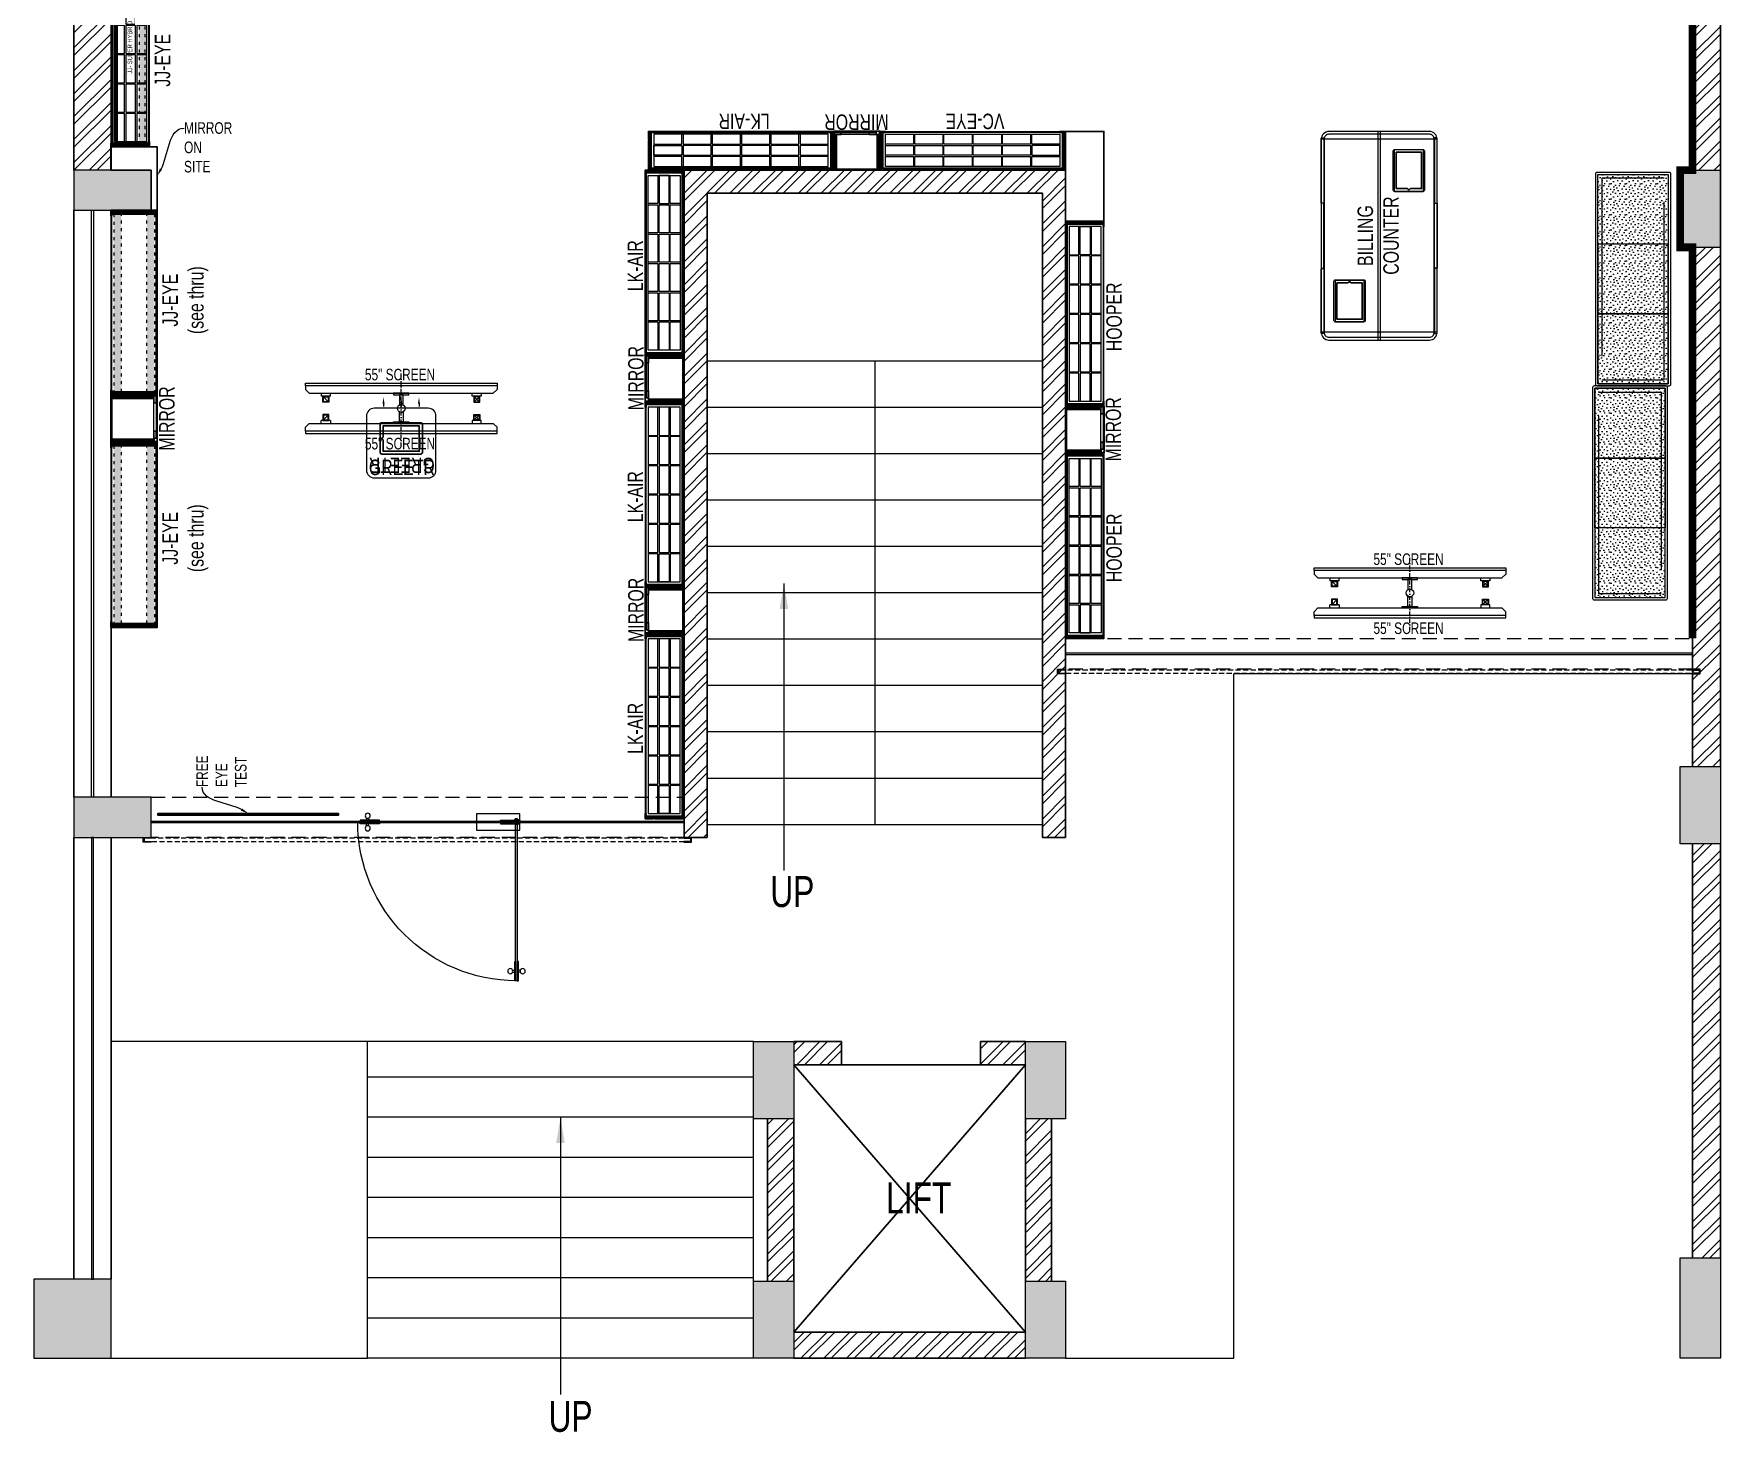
# Model space of a CAD drawing. Header units: feet. Extents: x 3461863 to 3472783, y -5468140 to -5450300.
# Drawn here: x 3461863 to 3472783, y -5468140 to -5459087 of the extents above; entities that cross this region are included whole.
import ezdxf
from ezdxf import colors
from ezdxf.entities.mleader import LeaderData, LeaderLine
from ezdxf.math import Vec2, Vec3

# ---------------------------------------------------------------- set-up
doc = ezdxf.new("R2010")
doc.units = ezdxf.units.FT
doc.header["$LTSCALE"] = 33
doc.header["$MEASUREMENT"] = 0
for name, pattern in [('a_p6_plan_L18$0$HIDDEN', [0.375, 0.25, -0.125]), ('ACAD_ISO03W100', [30, 12, -18]), ('DASHDOT2', [0.5, 0.25, -0.125, 0, -0.125]), ('DASHED', [0.75, 0.5, -0.25]), ('HIDDEN2', [4.7625, 3.175, -1.5875]), ('HIDDENX2', [0.75, 0.5, -0.25])]:
    doc.linetypes.add(name, pattern=pattern)
for name, color, linetype, lineweight in [('A-COL', 243, 'Continuous', 9), ('A-Glazing', 4, 'Continuous', 20), ('A-shutter', 8, 'Continuous', 18), ('A-STAIR', 6, 'Continuous', 5), ('beam', 90, 'Continuous', 9), ('column hatch', 5, 'Continuous', 0), ('Glazing', 141, 'Continuous', 15), ('LENS-DIM', 252, 'Continuous', 5), ('LENS-HATCH', 251, 'Continuous', 5), ('LENS-PARTITION', 21, 'Continuous', 25), ('LENS-TEXT', 31, 'Continuous', 5), ('LENS_TEXT', 31, 'Continuous', 5), ('LK-EQPMT', 3, 'Continuous', 18), ('LK-FF&E FLOOR', 1, 'Continuous', 9), ('LK-FF&E WALL', 1, 'Continuous', 9), ('LK-FLUTTED FINISH', 20, 'Continuous', 30), ('LK-IT', 3, 'Continuous', 18), ('LN-ELEVATION-1', 81, 'Continuous', 25), ('LN-ELEVATION-2', 103, 'Continuous', 20), ('LN-ELEVATION-3', 125, 'Continuous', 18), ('LN-ELEVATION-4', 145, 'Continuous', 13), ('LN-ELEVATION-5', 167, 'Continuous', 5), ('LN-HATCH', 251, 'Continuous', 0), ('PLANO-TXT', 252, 'Continuous', 5), ('rolling shutter', 1, 'Continuous', 5)]:
    doc.layers.add(name, color=color, linetype=linetype, lineweight=lineweight)
doc.layers.add('A-WALL', color=1, linetype='Continuous')
doc.layers.add('Other', color=8, linetype='Continuous')
doc.styles.add('LK TXT', font='GILC____.TTF', dxfattribs={"height": 100})
doc.styles.get("Standard").update_dxf_attribs({"font": 'GILC____.TTF'})
doc.dimstyles.new('NANI', dxfattribs={"dimtxt": 250, "dimasz": 75, "dimexe": 35, "dimexo": 35, "dimgap": 15, "dimtad": 1, "dimdec": 0, "dimzin": 13, "dimdsep": 46, "dimtxsty": 'Standard', "dimcen": 1, "dimdle": 25, "dimclrd": 8, "dimclre": 8, "dimclrt": 4, "dimadec": 0, "dimazin": 0, "dimtfac": 1.5, "dimtdec": 0, "dimtix": 1, "dimtmove": 2, "dimatfit": 3, "dimfxl": 1, "dimtolj": 1, "dimtzin": 12, "dimlwd": -1, "dimlwe": -1, "dimarcsym": 0})
pattern_1 = [(45, (7858054.0837, 3504049.203), (-4.4901280605, 4.4901280605), [])]
pattern_2 = [(45, (-583869.1914, 43752.887), (3.31456304, 12.1533978), [15.625, -3.125, 0, -3.125])]
pattern_3 = [(45, (0, 0), (1.683798, 6.173926), [7.9375, -1.5875, 0, -1.5875])]
pattern_4 = [(225, (-5559415.95, -35411.84), (74.087113, -74.087113), []), (225, (-5559465.34, -35411.84), (74.087113, -74.087113), [])]

# ---------------------------------------------------------------- blocks, each defined once
blk = doc.blocks.new('VC HD 1200')
at = {"layer": 'LN-HATCH', "ltscale": 0.5}
h = blk.add_hatch(dxfattribs=at)
h.set_pattern_fill('ANSI31', color=256, scale=2)
h.set_pattern_definition([(45, (3760859.753, 1795248.936), (-4.490128061, 4.490128061), [])])
h.paths.add_polyline_path([(-1200, 250), (-1200, 60), (-1194, 60), (-1194, 50), (-1200, 50), (-1200, 6), (-1182, 6), (-1182, 250)])
h = blk.add_hatch(dxfattribs=at)
h.set_pattern_fill('ANSI31', color=256, scale=2)
h.set_pattern_definition(pattern_1)
h.paths.add_polyline_path([(0, 250), (0, 60), (-6, 60), (-6, 50), (0, 50), (0, 6), (-18, 6), (-18, 250)])
h = blk.add_hatch(dxfattribs=at)
h.set_pattern_fill('ANSI31', color=256, scale=2)
h.set_pattern_definition([(45, (7858047.0837, 3504049.203), (-4.4901280605, 4.4901280605), [])])
h.paths.add_polyline_path([(-1165, 6), (-1165, 0), (-1200, 0), (-1200, 6)])
h = blk.add_hatch(dxfattribs=at)
h.set_pattern_fill('ANSI31', color=256, scale=2)
h.set_pattern_definition(pattern_1)
h.paths.add_polyline_path([(-28, 6), (-28, 0), (0, 0), (0, 6)])
at = {"layer": 'LN-ELEVATION-1', "ltscale": 0.5}
for points in [[(-1200, 250), (-1200, 60), (-1194, 60), (-1194, 50), (-1200, 50), (-1200, 6), (-1182, 6), (-1182, 250)], [(-18, 238), (-1182, 238), (-1182, 244), (-18, 244)], [(0, 250), (0, 60), (-6, 60), (-6, 50), (0, 50), (0, 6), (-18, 6), (-18, 250)], [(-1165, 6), (-1165, 0), (-1200, 0), (-1200, 6)], [(-35, 6), (-35, 0), (0, 0), (0, 6)]]:
    blk.add_lwpolyline(points, close=True, dxfattribs=at)
at = {"layer": 'LN-ELEVATION-3', "ltscale": 0.5}
for p, q in [((-1182, 250), (-18, 250)), ((-1165, 6), (-35, 6)), ((-35, 0), (-1165, 0))]:
    blk.add_line(p, q, dxfattribs=at)
for points in [[(-1165, 226), (-35, 226), (-35, 18), (-1165, 18)], [(-1165, 226), (-983, 226), (-983, 162), (-1165, 162)], [(-975, 226), (-794, 226), (-794, 162), (-975, 162)], [(-786, 226), (-604, 226), (-604, 162), (-786, 162)], [(-596, 226), (-414, 226), (-414, 162), (-596, 162)], [(-406, 226), (-225, 226), (-225, 162), (-406, 162)], [(-217, 226), (-35, 226), (-35, 162), (-217, 162)], [(-1165, 90), (-983, 90), (-983, 154), (-1165, 154)], [(-975, 154), (-794, 154), (-794, 90), (-975, 90)], [(-786, 154), (-604, 154), (-604, 90), (-786, 90)], [(-596, 154), (-414, 154), (-414, 90), (-596, 90)], [(-406, 154), (-225, 154), (-225, 90), (-406, 90)], [(-217, 154), (-35, 154), (-35, 90), (-217, 90)], [(-1165, 82), (-983, 82), (-983, 18), (-1165, 18)], [(-975, 82), (-794, 82), (-794, 18), (-975, 18)], [(-786, 82), (-604, 82), (-604, 18), (-786, 18)], [(-596, 82), (-414, 82), (-414, 18), (-596, 18)], [(-406, 82), (-225, 82), (-225, 18), (-406, 18)], [(-217, 82), (-35, 82), (-35, 18), (-217, 18)]]:
    blk.add_lwpolyline(points, close=True, dxfattribs=at)
blk = doc.blocks.new('MIRROR')
at = {"layer": 'LN-HATCH', "ltscale": 0.5}
h = blk.add_hatch(dxfattribs=at)
h.set_pattern_fill('ANSI31', color=256, scale=2)
h.set_pattern_definition([(45, (4060433.7416, 1708720.787), (-4.4901280605, 4.4901280605), [])])
h.paths.add_polyline_path([(213, 101), (231, 101), (231, -128), (213, -128)])
h.paths.add_polyline_path([(231, 95), (495, 95), (495, 101), (231, 101)])
h.paths.add_polyline_path([(513, 101), (495, 101), (495, -128), (513, -128)])
at = {"layer": 'Defpoints'}
blk.add_lwpolyline([(513, 101), (213, 101), (213, -149), (513, -149)], close=True, dxfattribs=at)
at = {"layer": 'LN-ELEVATION-1'}
for points in [[(213, 101), (231, 101), (231, -128), (213, -128)], [(231, 95), (495, 95), (495, 101), (231, 101)], [(513, 101), (495, 101), (495, -128), (513, -128)], [(260, -142), (260, -128), (215, -128), (215, -149), (224, -149), (224, -147), (216, -147), (216, -142)], [(443, -142), (443, -128), (488, -128), (488, -149), (479, -149), (479, -147), (486, -147), (486, -142)], [(505, -149), (505, -147), (509, -147), (509, -129), (488, -129), (488, -128), (511, -128), (511, -149)]]:
    blk.add_lwpolyline(points, close=True, dxfattribs=at)
at = {"layer": 'LN-ELEVATION-2', "color": 4, "lineweight": 0}
blk.add_lwpolyline([(216, -142), (486, -142), (486, -147), (216, -147)], close=True, dxfattribs=at)
at = {"layer": 'LN-ELEVATION-2'}
blk.add_lwpolyline([(260, -142), (443, -142), (443, -128), (260, -128)], close=True, dxfattribs=at)
at = {"layer": 'LN-ELEVATION-4', "ltscale": 0.5}
blk.add_line((479, -149), (224, -149), dxfattribs=at)
blk = doc.blocks.new('JJ STSH 1200')
at = {"layer": 'LN-HATCH', "ltscale": 0.5}
h = blk.add_hatch(dxfattribs=at)
h.set_pattern_fill('ANSI36', color=256, scale=50)
h.set_pattern_definition(pattern_2)
h.paths.add_polyline_path([(-565, 294), (-565, 300), (-600, 300), (-600, 294)])
h = blk.add_hatch(dxfattribs=at)
h.set_pattern_fill('ANSI36', color=256, scale=50)
h.set_pattern_definition(pattern_2)
h.paths.add_polyline_path([(-575, 294), (-600, 294), (-600, 250), (-600, 240), (-600, 6), (-575, 6)])
h = blk.add_hatch(dxfattribs=at)
h.set_pattern_fill('ANSI36', color=256)
h.set_pattern_definition(pattern_3)
h.paths.add_polyline_path([(575, 282), (-575, 282), (-575, 232), (575, 232)])
h = blk.add_hatch(dxfattribs=at)
h.set_pattern_fill('ANSI36', color=256, scale=50)
h.set_pattern_definition(pattern_2)
h.paths.add_polyline_path([(565, 294), (565, 300), (600, 300), (600, 294)])
h = blk.add_hatch(dxfattribs=at)
h.set_pattern_fill('ANSI36', color=256, scale=50)
h.set_pattern_definition(pattern_2)
h.paths.add_polyline_path([(600, 240), (600, 250), (600, 294), (575, 294), (575, 6), (600, 6)])
h = blk.add_hatch(dxfattribs=at)
h.set_pattern_fill('ANSI36', color=256, scale=50)
h.set_pattern_definition(pattern_2)
h.paths.add_polyline_path([(-565, 6), (-565, 0), (-600, 0), (-600, 6)])
h = blk.add_hatch(dxfattribs=at)
h.set_pattern_fill('ANSI36', color=256)
h.set_pattern_definition(pattern_3)
h.paths.add_polyline_path([(575, 68), (-575, 68), (-575, 18), (575, 18)])
h = blk.add_hatch(dxfattribs=at)
h.set_pattern_fill('ANSI36', color=256, scale=50)
h.set_pattern_definition(pattern_2)
h.paths.add_polyline_path([(565, 6), (565, 0), (600, 0), (600, 6)])
at = {"layer": 'LN-ELEVATION-1', "ltscale": 0.5}
for points in [[(-565, 294), (-565, 300), (-600, 300), (-600, 294)], [(-600, 6), (-600, 240), (-600, 240), (-600, 250), (-600, 250), (-600, 294), (-575, 294), (-575, 6)], [(565, 294), (565, 300), (600, 300), (600, 294)], [(600, 6), (600, 240), (600, 240), (600, 250), (600, 250), (600, 294), (575, 294), (575, 6)], [(-565, 6), (-565, 0), (-600, 0), (-600, 6)], [(565, 6), (565, 0), (600, 0), (600, 6)]]:
    blk.add_lwpolyline(points, close=True, dxfattribs=at)
at = {"layer": 'LN-ELEVATION-3', "ltscale": 0.5}
for p, q in [((-565, 300), (565, 300)), ((565, 294), (-565, 294)), ((575, 6), (-575, 6)), ((565, 6), (-565, 6)), ((-565, 0), (565, 0))]:
    blk.add_line(p, q, dxfattribs=at)
at = {"layer": 'LN-ELEVATION-4', "linetype": 'ACAD_ISO03W100', "ltscale": 0.05}
for points in [[(575, 232), (-575, 232), (-575, 282), (575, 282)], [(575, 68), (-575, 68), (-575, 18), (575, 18)]]:
    blk.add_lwpolyline(points, close=True, dxfattribs=at)
blk = doc.blocks.new('MIRROR SEE THROUGH')
at = {"layer": 'LN-HATCH', "ltscale": 0.5}
h = blk.add_hatch(dxfattribs=at)
h.set_pattern_fill('ANSI31', color=256, scale=2)
h.set_pattern_definition([(45, (4060070.797, 1708569.446), (-4.4901280605, 4.4901280605), [])])
h.paths.add_polyline_path([(-150, 0), (-132, 0), (-132, -279), (-150, -279)])
h.paths.add_polyline_path([(-132, -6), (132, -6), (132, 0), (-132, 0)])
h.paths.add_polyline_path([(150, 0), (132, 0), (132, -279), (150, -279)])
at = {"layer": 'Defpoints'}
blk.add_lwpolyline([(150, -300), (-150, -300), (-150, 0), (150, 0)], close=True, dxfattribs=at)
at = {"layer": 'LN-ELEVATION-1'}
for points in [[(-150, 0), (-132, 0), (-132, -279), (-150, -279)], [(-132, -6), (132, -6), (132, 0), (-132, 0)], [(150, 0), (132, 0), (132, -279), (150, -279)], [(-103, -293), (-103, -279), (-148, -279), (-148, -300), (-139, -300), (-139, -298.5), (-146.5, -298.5), (-146.5, -293)], [(80, -293), (80, -279), (125, -279), (125, -300), (116, -300), (116, -298.5), (123.5, -298.5), (123.5, -293)], [(142, -300), (142, -298.5), (146.5, -298.5), (146.5, -280.5), (125, -280.5), (125, -279), (148, -279), (148, -300)]]:
    blk.add_lwpolyline(points, close=True, dxfattribs=at)
at = {"layer": 'LN-ELEVATION-2', "color": 4, "lineweight": 0}
blk.add_lwpolyline([(-146.5, -293), (123.5, -293), (123.5, -298.5), (-146.5, -298.5)], close=True, dxfattribs=at)
at = {"layer": 'LN-ELEVATION-2'}
blk.add_lwpolyline([(-103, -293), (80, -293), (80, -279), (-103, -279)], close=True, dxfattribs=at)
at = {"layer": 'LN-ELEVATION-4', "ltscale": 0.5}
blk.add_line((116, -300), (-139, -300), dxfattribs=at)
blk = doc.blocks.new('JJ SHD 1200')
at = {"layer": 'LN-ELEVATION-5'}
h = blk.add_hatch(color=177, dxfattribs=at)
h.dxf.hatch_style = 1
h.paths.add_polyline_path([(1182, 68), (32, 68), (32, 18), (1182, 18)])
at = {"layer": 'LN-HATCH', "ltscale": 0.5}
h = blk.add_hatch(dxfattribs=at)
h.set_pattern_fill('ANSI31', color=256, scale=2)
h.set_pattern_definition([(45, (4097602.2716, 1708830.267), (-4.4901280605, 4.4901280605), [])])
h.paths.add_polyline_path([(1207, 250), (1207, 60), (1201, 60), (1201, 50), (1207, 50), (1207, 6), (1182, 6), (1182, 250)])
h.paths.add_polyline_path([(32, 210), (1182, 210), (1182, 216), (32, 216)])
h.paths.add_polyline_path([(1172, 6), (1172, 0), (1207, 0), (1207, 6)])
h.paths.add_polyline_path([(7, 250), (7, 60), (13, 60), (13, 50), (7, 50), (7, 6), (32, 6), (32, 250)])
h.paths.add_polyline_path([(42, 6), (42, 0), (7, 0), (7, 6)])
at = {"layer": 'LN-ELEVATION-1', "ltscale": 0.5}
for points in [[(7, 250), (7, 60), (13, 60), (13, 50), (7, 50), (7, 6), (25, 6), (25, 250)], [(7, 250), (7, 60), (13, 60), (13, 50), (7, 50), (7, 6), (32, 6), (32, 250)], [(25, 238), (1189, 238), (1189, 244), (25, 244)], [(1207, 250), (1207, 60), (1201, 60), (1201, 50), (1207, 50), (1207, 6), (1182, 6), (1182, 250)], [(1207, 250), (1207, 60), (1201, 60), (1201, 50), (1207, 50), (1207, 6), (1189, 6), (1189, 250)], [(32, 210), (1182, 210), (1182, 216), (32, 216)], [(42, 6), (42, 0), (7, 0), (7, 6)], [(42, 6), (42, 0), (7, 0), (7, 6)], [(1172, 6), (1172, 0), (1207, 0), (1207, 6)], [(1172, 6), (1172, 0), (1207, 0), (1207, 6)]]:
    blk.add_lwpolyline(points, close=True, dxfattribs=at)
at = {"layer": 'LN-ELEVATION-3', "ltscale": 0.5}
for p, q in [((1189, 250), (25, 250)), ((1182, 250), (32, 250)), ((1172, 6), (42, 6)), ((1172, 6), (42, 6)), ((42, 0), (1172, 0)), ((42, 0), (1172, 0))]:
    blk.add_line(p, q, dxfattribs=at)
for points in [[(1172, 226), (42, 226), (42, 18), (1172, 18)], [(224, 226), (42, 226), (42, 162), (224, 162)], [(413, 226), (232, 226), (232, 162), (413, 162)], [(603, 226), (421, 226), (421, 162), (603, 162)], [(793, 226), (611, 226), (611, 162), (793, 162)], [(982, 226), (801, 226), (801, 162), (982, 162)], [(1172, 226), (990, 226), (990, 162), (1172, 162)], [(224, 154), (42, 154), (42, 90), (224, 90)], [(413, 154), (232, 154), (232, 90), (413, 90)], [(603, 154), (421, 154), (421, 90), (603, 90)], [(793, 154), (611, 154), (611, 90), (793, 90)], [(982, 154), (801, 154), (801, 90), (982, 90)], [(1172, 90), (990, 90), (990, 154), (1172, 154)], [(224, 82), (42, 82), (42, 18), (224, 18)], [(413, 82), (232, 82), (232, 18), (413, 18)], [(603, 82), (421, 82), (421, 18), (603, 18)], [(793, 82), (611, 82), (611, 18), (793, 18)], [(982, 82), (801, 82), (801, 18), (982, 18)], [(1172, 82), (990, 82), (990, 18), (1172, 18)]]:
    blk.add_lwpolyline(points, close=True, dxfattribs=at)
at = {"layer": 'LN-ELEVATION-4', "linetype": 'ACAD_ISO03W100', "ltscale": 0.05}
for points in [[(1182, 68), (32, 68), (32, 18), (1182, 18)], [(1182, 30), (32, 30), (32, 18), (1182, 18)]]:
    blk.add_lwpolyline(points, close=True, dxfattribs=at)
at = {"layer": 'LK-FF&E WALL', "ltscale": 0.5, "insert": (482, 142), "char_height": 30, "attachment_point": 1}
blk.add_mtext_dynamic_manual_height_columns('\\pt120;JJ- SUPER HYBRID', width=526.83, gutter_width=500, heights=[0], dxfattribs=at)
blk = doc.blocks.new('*U46')
at = {"layer": 'A-shutter', "color": 5, "ltscale": 10}
for points in [[(41039206, -1561539), (41039206, -1561544), (41039161, -1561544), (41039161, -1561564), (41039206, -1561564), (41039206, -1561569), (41039156, -1561569), (41039156, -1561539)], [(41043266, -1561539), (41043266, -1561544), (41043311, -1561544), (41043311, -1561564), (41043266, -1561564), (41043266, -1561569), (41043316, -1561569), (41043316, -1561539)]]:
    blk.add_lwpolyline(points, close=True, dxfattribs=at)
at = {"layer": 'A-shutter', "color": 5, "linetype": 'HIDDENX2', "ltscale": 2}
blk.add_lwpolyline([(41039161, -1561544), (41039161, -1561564), (41043311, -1561564), (41043311, -1561544)], close=True, dxfattribs=at)
blk = doc.blocks.new('*U44')
at = {"layer": 'A-shutter', "color": 5, "ltscale": 10}
for points in [[(41039206, -1561539), (41039206, -1561544), (41039161, -1561544), (41039161, -1561564), (41039206, -1561564), (41039206, -1561569), (41039156, -1561569), (41039156, -1561539)], [(41042656, -1561539), (41042656, -1561544), (41042701, -1561544), (41042701, -1561564), (41042656, -1561564), (41042656, -1561569), (41042706, -1561569), (41042706, -1561539)]]:
    blk.add_lwpolyline(points, close=True, dxfattribs=at)
at = {"layer": 'A-shutter', "color": 5, "linetype": 'HIDDENX2', "ltscale": 2}
blk.add_lwpolyline([(41039161, -1561544), (41039161, -1561564), (41042701, -1561564), (41042701, -1561544)], close=True, dxfattribs=at)
blk = doc.blocks.new('GREETR 450x450')
at = {"layer": 'LN-ELEVATION-1', "linetype": 'ByBlock', "lineweight": -2}
for p, q in [((481, 340), (461, 340)), ((481, 225), (461, 225)), ((481, 110), (461, 110))]:
    blk.add_line(p, q, dxfattribs=at)
at = {"layer": 'LN-ELEVATION-1'}
for points in [[(356, 98), (356, 352, 0.414214), (346, 362), (164, 362, 0.414214), (154, 352), (154, 98, 0.414214), (164, 88), (346, 88, 0.414214)], [(264, 343), (336, 343), (336, 108), (172, 108), (172, 343), (245, 343, 0.327538), (247, 344, -0.733799), (262, 344, 0.327538)]]:
    blk.add_lwpolyline(points, format="xyb", close=True, dxfattribs=at)
at = {"layer": 'LN-ELEVATION-1', "linetype": 'ByBlock', "lineweight": -2}
for points in [[(481, 346), (481, 333), (521, 340)], [(481, 232), (481, 218), (521, 225)], [(481, 117), (481, 104), (521, 110)]]:
    blk.add_solid(points, dxfattribs=at)
at = {"layer": 'LN-ELEVATION-2'}
blk.add_lwpolyline([(50, 0), (400, 0, 0.414214), (450, 50), (450, 400, 0.414214), (400, 450), (50, 450, 0.414214), (0, 400), (0, 50, 0.414214)], format="xyb", close=True, dxfattribs=at)
at = {"layer": 'LENS-TEXT', "color": 0, "linetype": 'Continuous', "ltscale": 3, "insert": (81, 222), "char_height": 100, "attachment_point": 5, "rotation": 90, "style": 'LK TXT'}
blk.add_mtext_dynamic_manual_height_columns('GREETR', width=353.06, gutter_width=0.5, heights=[0], dxfattribs=at)
blk = doc.blocks.new('I-PAD Frame')
at = {"color": 3, "linetype": 'Continuous'}
blk.add_lwpolyline([(357869, -232321), (358123, -232321, 0.414214), (358133, -232311), (358133, -232129, 0.414214), (358123, -232119), (357869, -232119, 0.414214), (357859, -232129), (357859, -232311, 0.414214)], format="xyb", close=True, dxfattribs=at)
at = {"color": 3, "linetype": 'Continuous', "lineweight": 25}
blk.add_lwpolyline([(358113, -232230), (358113, -232302), (357878, -232302), (357878, -232138), (358113, -232138), (358113, -232211, 0.327538), (358115, -232213, -0.733799), (358115, -232228, 0.327538)], format="xyb", close=True, dxfattribs=at)
blk = doc.blocks.new('Billing Counter-1350')
at = {"color": 5, "linetype": 'HIDDENX2', "ltscale": 0.025}
for p, q in [((-625, -375), (-625, 375)), ((625, -375), (625, 375))]:
    blk.add_line(p, q, dxfattribs=at)
at = {"color": 0, "linetype": 'Continuous'}
for p, q in [((625, 375), (-625, 375)), ((675, -325), (675, 325)), ((-625, -375), (625, -375))]:
    blk.add_line(p, q, dxfattribs=at)
at = {"color": 2, "linetype": 'Continuous'}
blk.add_line((624, -375), (625, -375), dxfattribs=at)
at = {"color": 2, "linetype": 'HIDDENX2', "ltscale": 0.025}
for points in [[(-633, 375), (-212, 375), (-212, 358), (-633, 358)], [(210, 375), (-210, 375), (-210, 358), (210, 358)], [(212, 375), (633, 375), (633, 358), (212, 358)], [(-633, -375), (-212, -375), (-212, -358), (-633, -358)], [(210, -375), (-210, -375), (-210, -358), (210, -358)], [(212, -375), (633, -375), (633, -358), (212, -358)]]:
    blk.add_lwpolyline(points, close=True, dxfattribs=at)
at = {"color": 5, "linetype": 'Continuous'}
for points in [[(-556, 97), (-289, 97), (-289, 286), (-556, 286)], [(556, -97), (289, -97), (289, -286), (556, -286)]]:
    blk.add_lwpolyline(points, close=True, dxfattribs=at)
at = {"color": 5, "linetype": 'HIDDENX2', "ltscale": 0.025}
blk.add_lwpolyline([(625, 8), (-625, 8), (-625, -8), (625, -8)], close=True, dxfattribs=at)
at = {"color": 0, "linetype": 'Continuous'}
for centre, start, end in [((-625, 325), 90, 180), ((625, 325), 0, 90), ((625, -325), 270, 0)]:
    blk.add_arc(centre, 50, start, end, dxfattribs=at)
at = {"layer": 'LN-ELEVATION-2'}
blk.add_line((-675, 325), (-675, -325), dxfattribs=at)
for points in [[(625, 375), (-625, 375, 0.414214), (-675, 325), (-675, -325, 0.414214), (-625, -375), (625, -375, 0.414214), (675, -325), (675, 325, 0.414214)], [(625, 357), (-625, 357, 0.414214), (-657, 325), (-657, -325, 0.414214), (-625, -357), (625, -357, 0.414214), (657, -325), (657, 325, 0.414214)]]:
    blk.add_lwpolyline(points, format="xyb", close=True, dxfattribs=at)
blk.add_lwpolyline([(-675, -8), (675, -8), (675, 8), (-675, 8)], close=True, dxfattribs=at)
blk.add_arc((-625, -325), 50, 180, 270, dxfattribs=at)
at = {"color": 2, "linetype": 'Continuous', "xscale": -1, "rotation": 180}
blk.add_blockref('I-PAD Frame', (-358418, -232028), dxfattribs=at)
at = {"color": 2, "linetype": 'Continuous', "xscale": -1}
blk.add_blockref('I-PAD Frame', (358418, 232028), dxfattribs=at)
at = {"layer": 'LENS-TEXT', "color": 0, "linetype": 'Continuous', "ltscale": 3, "insert": (1, 6), "char_height": 100, "attachment_point": 5, "style": 'LK TXT'}
blk.add_mtext_dynamic_manual_height_columns('BILLING COUNTER', width=353.06, gutter_width=0.5, heights=[0], dxfattribs=at)
blk = doc.blocks.new('3 seater Bench 1385')
at = {"layer": 'LENS-HATCH', "lineweight": 0}
h = blk.add_hatch(dxfattribs=at)
h.set_pattern_fill('STIP1', color=177, scale=100, angle=270, pattern_type=2)
h.set_pattern_definition([(270, (6617025.25, -170439.11), (100, -2e-13), [0, -100]), (270, (6617009.25, -170451.11), (100, -2e-13), [0, -100]), (270, (6616985.25, -170446.11), (100, -2e-13), [0, -100]), (270, (6616962.25, -170481.11), (100, -2e-13), [0, -100]), (270, (6616998.25, -170478.11), (100, -2e-13), [0, -100]), (270, (6617022.25, -170505.11), (100, -2e-13), [0, -100]), (270, (6617029.25, -170470.11), (100, -2e-13), [0, -100]), (270, (6616988.25, -170512.11), (100, -2e-13), [0, -100]), (270, (6616956.25, -170507.11), (100, -2e-13), [0, -100]), (270, (6616941.25, -170433.11), (100, -2e-13), [0, -100]), (270, (6616961.25, -170451.11), (100, -2e-13), [0, -100]), (270, (6616942.25, -170465.11), (100, -2e-13), [0, -100]), (270, (6617006.25, -170526.11), (100, -2e-13), [0, -100]), (270, (6616981.25, -170494.11), (100, -2e-13), [0, -100]), (270, (6617014.25, -170486.11), (100, -2e-13), [0, -100]), (270, (6617005.25, -170503.11), (100, -2e-13), [0, -100]), (270, (6616978.25, -170467.11), (100, -2e-13), [0, -100]), (270, (6617032.25, -170495.11), (100, -2e-13), [0, -100]), (270, (6616973.25, -170526.11), (100, -2e-13), [0, -100]), (270, (6616943.25, -170523.11), (100, -2e-13), [0, -100])])
h.paths.add_polyline_path([(677, 228), (226, 228), (226, -228), (677, -228)])
h.paths.add_polyline_path([(-226, 228), (226, 228), (226, -228), (-226, -228)])
h.paths.add_polyline_path([(-678, 228), (-226, 228), (-226, -228), (-678, -228)])
at = {"layer": 'LN-ELEVATION-2', "ltscale": 0.5}
for points in [[(-678, 228), (-226, 228), (-226, -228), (-678, -228)], [(-226, 228), (226, 228), (226, -228), (-226, -228)], [(677, 228), (226, 228), (226, -228), (677, -228)]]:
    blk.add_lwpolyline(points, close=True, dxfattribs=at)
at = {"layer": 'LN-ELEVATION-5', "ltscale": 0.5}
blk.add_lwpolyline([(682, 242), (-683, 242, 0.414214), (-693, 232), (-693, -232, 0.414214), (-683, -242), (682, -242, 0.414214), (692, -232), (692, 232, 0.414214)], format="xyb", close=True, dxfattribs=at)
blk.add_lwpolyline([(677, 228), (-678, 228), (-678, -228), (677, -228)], close=True, dxfattribs=at)
at = {"layer": 'LN-ELEVATION-5', "linetype": 'HIDDEN2', "ltscale": 11}
blk.add_lwpolyline([(-653, 202), (653, 202), (653, -202), (-653, -202)], close=True, dxfattribs=at)
blk = doc.blocks.new('55INCH')
at = {"layer": 'LK-EQPMT', "ltscale": 12}
for p, q in [((2111559, 1135690), (2111583, 1135690)), ((2111583, 1135690), (2111608, 1135666)), ((2111608, 1134474), (2111608, 1135666)), ((2111608, 1135588), (2111627, 1135588)), ((2111627, 1135588), (2111627, 1135529)), ((2111627, 1135529), (2111608, 1135529)), ((2111627, 1134611), (2111608, 1134611)), ((2111627, 1134611), (2111627, 1134552)), ((2111608, 1134552), (2111627, 1134552)), ((2111559, 1134449), (2111583, 1134449)), ((2111583, 1134449), (2111608, 1134474))]:
    blk.add_line(p, q, dxfattribs=at)
at = {"layer": 'LK-EQPMT'}
for p, q in [((2111662, 1135543), (2111631, 1135574)), ((2111662, 1135574), (2111631, 1135543)), ((2111662, 1134597), (2111631, 1134566))]:
    blk.add_line(p, q, dxfattribs=at)
at = {"layer": 'LK-EQPMT', "ltscale": 12}
blk.add_lwpolyline([(2111543, 1135690), (2111559, 1135690), (2111559, 1134449), (2111543, 1134449)], close=True, dxfattribs=at)
at = {"layer": 'LK-EQPMT'}
for points in [[(2111627, 1135578), (2111627, 1135540), (2111665, 1135540), (2111665, 1135578)], [(2111631, 1135574), (2111631, 1135543), (2111662, 1135543), (2111662, 1135574)], [(2111627, 1134563), (2111627, 1134601), (2111665, 1134601), (2111665, 1134563)], [(2111631, 1134566), (2111631, 1134597), (2111662, 1134597), (2111662, 1134566)]]:
    blk.add_lwpolyline(points, close=True, dxfattribs=at)
blk = doc.blocks.new('Entrance Door')
at = {"layer": 'Glazing', "ltscale": 111}
blk.add_hatch(color=256, dxfattribs=at).paths.add_polyline_path([(18, -35), (18, -1235), (30, -1235), (30, -35)])
at = {"layer": 'Glazing'}
for p, q in [((30, -54), (18, -66)), ((1118, -31), (1118, -54)), ((1118, -89), (1118, -66)), ((1133, -31), (1133, -54)), ((1133, -89), (1133, -66))]:
    blk.add_line(p, q, dxfattribs=at)
at = {"layer": 'Glazing', "ltscale": 44}
for p, q in [((-5, -1156), (18, -1156)), ((-5, -1171), (18, -1171)), ((53, -1156), (30, -1156)), ((53, -1171), (30, -1171))]:
    blk.add_line(p, q, dxfattribs=at)
at = {"layer": 'Glazing'}
for points in [[(320, -120), (0, -120), (0, 0), (320, 0)], [(0, -54), (142, -54), (142, -47), (0, -47)], [(0, -66), (142, -66), (142, -74), (0, -74)], [(1181, -54), (1038, -54), (1038, -47), (1181, -47)], [(1181, -66), (1038, -66), (1038, -74), (1181, -74)]]:
    blk.add_lwpolyline(points, close=True, dxfattribs=at)
at = {"layer": 'Glazing', "ltscale": 222}
blk.add_lwpolyline([(-2, -66), (1199, -66), (1199, -54), (-2, -54)], close=True, dxfattribs=at)
at = {"layer": 'Glazing', "ltscale": 111}
blk.add_lwpolyline([(18, -35), (18, -1235), (30, -1235), (30, -35)], close=True, dxfattribs=at)
at = {"layer": 'Glazing', "ltscale": 44}
for points in [[(18, -1093), (18, -1235), (10, -1235), (10, -1093)], [(30, -1093), (30, -1235), (37, -1235), (37, -1093)]]:
    blk.add_lwpolyline(points, close=True, dxfattribs=at)
at = {"layer": 'Glazing'}
for centre, radius in [((1125, -14), 19), ((24, -59), 19.8), ((1125, -107), 19)]:
    blk.add_circle(centre, radius, dxfattribs=at)
at = {"layer": 'Glazing', "ltscale": 44}
for centre in [(-22, -1164), (70, -1164)]:
    blk.add_circle(centre, 19, dxfattribs=at)
at = {"layer": 'Glazing', "ltscale": 222}
blk.add_arc((24, -60), 1175, 270, 359.9996, dxfattribs=at)
blk = doc.blocks.new('A$Cec5670a9')
at = {"layer": 'column hatch'}
h = blk.add_hatch(color=8, dxfattribs=at)
h.dxf.hatch_style = 1
h.paths.add_polyline_path([(9302, 12055), (9802, 12055), (9802, 11795), (9302, 11795)])
h.paths.add_polyline_path([(9803, 6735), (9303, 6735), (9303, 6995), (9803, 6995)])
h.paths.add_polyline_path([(9803, 2385), (9803, 1885), (9543, 1885), (9543, 2385)])
h.paths.add_polyline_path([(9803, -1476), (9803, -1976), (9543, -1976), (9543, -1476)])
h.paths.add_polyline_path([(9803, -4656), (9803, -5306), (9543, -5306), (9543, -4656)])
h.paths.add_polyline_path([(5563, -4806), (5563, -5306), (5303, -5306), (5303, -4806)])
h.paths.add_polyline_path([(5563, -3256), (5563, -3756), (5303, -3756), (5303, -3256)])
h.paths.add_polyline_path([(3803, -4806), (3803, -5306), (3543, -5306), (3543, -4806)])
h.paths.add_polyline_path([(3803, -3256), (3803, -3756), (3543, -3756), (3543, -3256)])
h.paths.add_polyline_path([(4643, 7235), (4643, 6735), (4383, 6735), (4383, 7235)])
h.paths.add_polyline_path([(4643, 12055), (4643, 11555), (4383, 11555), (4383, 12055)])
h.paths.add_polyline_path([(-307, 11595), (-857, 11595), (-857, 12055), (-307, 12055)])
h.paths.add_polyline_path([(-857, 6735), (-207, 6735), (-207, 6995), (-857, 6995)])
h.paths.add_polyline_path([(-857, 2125), (-357, 2125), (-357, 2385), (-857, 2385)])
h.paths.add_polyline_path([(-857, -1935), (-357, -1935), (-357, -1675), (-857, -1675)])
h.paths.add_polyline_path([(-1117, -5306), (-617, -5306), (-617, -4795), (-1117, -4795)])
at = {"layer": 'LN-HATCH'}
h = blk.add_hatch(dxfattribs=at)
h.set_pattern_fill('ANSI32', color=256, scale=11, angle=180)
h.set_pattern_definition(pattern_4)
h.paths.add_polyline_path([(9803, -4656), (9803, -1976), (9623, -1976), (9623, -4656)])
h.paths.add_polyline_path([(9803, -1476), (9803, 1885), (9623, 1885), (9623, -869), (9623, -1476)])
h.paths.add_polyline_path([(9803, 2385), (9803, 6735), (9623, 6735), (9623, 2385)])
h.paths.add_polyline_path([(9302, 11875), (9302, 12055), (4643, 12055), (4643, 11875)])
h.paths.add_polyline_path([(9803, 6995), (9803, 11795), (9623, 11795), (9623, 6995)])
h = blk.add_hatch(dxfattribs=at)
h.set_pattern_fill('ANSI32', color=256, scale=11, angle=180)
h.set_pattern_definition(pattern_4)
h.paths.add_polyline_path([(-617, 6735), (-857, 6735), (-857, 2385), (-617, 2385)])
h = blk.add_hatch(dxfattribs=at)
h.set_pattern_fill('ANSI32', color=256, scale=11, angle=180)
h.set_pattern_definition(pattern_4)
h.paths.add_polyline_path([(3243, -1935), (3243, 2235), (5413, 2235), (5413, -1935), (5563, -1935), (5563, 2385), (3093, 2385), (3093, -1935)])
h.paths.add_polyline_path([(3803, -4806), (3803, -3756), (3633, -3756), (3633, -4806)])
h.paths.add_polyline_path([(5473, -4806), (5473, -3756), (5303, -3756), (5303, -4806)])
h.paths.add_polyline_path([(5303, -5306), (5303, -5136), (3803, -5136), (3803, -5306)])
h.paths.add_polyline_path([(5303, -3406), (5303, -3256), (5013, -3256), (5013, -3406)])
h.paths.add_polyline_path([(4113, -3406), (4113, -3256), (3803, -3256), (3803, -3406)])
at = {"color": 8}
blk.add_line((3543, -4806), (3543, -3756), dxfattribs=at)
at = {"layer": 'A-COL'}
for p, q in [((3543, -3256), (3803, -3256)), ((5563, -3256), (5563, -3756)), ((5563, -4806), (5563, -5306))]:
    blk.add_line(p, q, dxfattribs=at)
for points in [[(-857, 2125), (-357, 2125), (-357, 2385), (-857, 2385)], [(9803, 2385), (9803, 1885), (9543, 1885), (9543, 2385)], [(9803, -1476), (9803, -1976), (9543, -1976), (9543, -1476)], [(-857, -1935), (-357, -1935), (-357, -1675), (-857, -1675)], [(3803, -3256), (3803, -3756), (3543, -3756), (3543, -3256)], [(5563, -3256), (5563, -3756), (5303, -3756), (5303, -3256)], [(9803, -4656), (9803, -5306), (9543, -5306), (9543, -4656)], [(-1117, -5306), (-617, -5306), (-617, -4795), (-1117, -4795)], [(3803, -4806), (3803, -5306), (3543, -5306), (3543, -4806)], [(5563, -4806), (5563, -5306), (5303, -5306), (5303, -4806)]]:
    blk.add_lwpolyline(points, close=True, dxfattribs=at)
at = {"layer": 'A-Glazing'}
for points in [[(-731, 2125), (-731, -1675), (-743, -1675), (-743, 2125)], [(5563, -740), (9623, -740), (9623, -752), (5563, -752)], [(-357, -1829), (3093, -1829), (3093, -1841), (-357, -1841)], [(-731, -4795), (-731, -1935), (-743, -1935), (-743, -4795)]]:
    blk.add_lwpolyline(points, close=True, dxfattribs=at)
at = {"layer": 'A-STAIR'}
for p, q in [((3243, 1150), (5413, 1150)), ((4328, 1150), (4328, -1850)), ((3243, 850), (5413, 850)), ((3243, 550), (5413, 550)), ((3243, 250), (5413, 250)), ((3243, -50), (5413, -50)), ((3243, -350), (5413, -350)), ((3243, -650), (5413, -650)), ((3243, -950), (5413, -950)), ((3243, -1250), (5413, -1250)), ((3243, -1550), (5413, -1550)), ((3243, -1850), (5413, -1850)), ((3543, -3256), (-617, -3256)), ((1043, -5306), (1043, -3256)), ((3543, -3486), (1043, -3486)), ((3543, -3746), (1043, -3746)), ((3543, -4006), (1043, -4006)), ((3543, -4266), (1043, -4266)), ((3543, -4526), (1043, -4526)), ((3543, -4786), (1043, -4786)), ((3543, -5046), (1043, -5046)), ((-617, -5306), (1043, -5306)), ((3543, -5306), (1043, -5306))]:
    blk.add_line(p, q, dxfattribs=at)
for points in [[(5563, -5306), (6653, -5306), (6653, -876)], [(9623, -876), (6653, -876)]]:
    blk.add_lwpolyline(points, dxfattribs=at)
at = {"layer": 'A-WALL'}
for p, q in [((-857, 6735), (-857, 2385)), ((-617, 6735), (-617, 2385)), ((9623, 2385), (9623, 6735)), ((9803, -1476), (9803, 6735)), ((3093, 2385), (3093, -1935)), ((3093, 2385), (5563, 2385)), ((5563, 2385), (5563, -1935)), ((3243, 2235), (3243, -1935)), ((3243, 2235), (5413, 2235)), ((5413, 2235), (5413, -1935)), ((-857, 2125), (-857, -1675)), ((-617, 2125), (-617, -1675)), ((9623, -1476), (9623, 1885)), ((-857, -1935), (-857, -4795)), ((-617, -1935), (-617, -4795)), ((3093, -1935), (3243, -1935)), ((5413, -1935), (5563, -1935)), ((9623, -4656), (9623, -1976)), ((9803, -4656), (9803, -1976)), ((3803, -3256), (4113, -3256)), ((4113, -3256), (4113, -3406)), ((5013, -3256), (5013, -3406)), ((5013, -3256), (5303, -3256)), ((4113, -3406), (3803, -3406)), ((5013, -3406), (5303, -3406)), ((3633, -3756), (3633, -4806)), ((3803, -4806), (3803, -3756)), ((5303, -4806), (5303, -3756)), ((5473, -3756), (5473, -4806)), ((3803, -5136), (5303, -5136)), ((3803, -5306), (5303, -5306))]:
    blk.add_line(p, q, dxfattribs=at)
at = {"layer": 'beam', "linetype": 'a_p6_plan_L18$0$HIDDEN', "lineweight": 5, "ltscale": 11}
for points in [[(5563, -646), (9623, -646), (9623, -846), (5563, -846)], [(-357, -1675), (3093, -1675), (3093, -1935), (-357, -1935)]]:
    blk.add_lwpolyline(points, close=True, dxfattribs=at)
at = {"layer": 'Other', "linetype": 'DASHED', "ltscale": 200}
for p, q in [((3803, -3406), (5303, -5136)), ((3803, -5136), (5303, -3406)), ((4113, -3406), (5013, -3406))]:
    blk.add_line(p, q, dxfattribs=at)
at = {"layer": 'rolling shutter', "color": 2}
for name, p in [('*U46', (-41033644, 1560693)), ('*U44', (-41039564, 1559604))]:
    blk.add_blockref(name, p, dxfattribs=at)
at = {"insert": (4402, -4168), "char_height": 200, "attachment_point": 1}
blk.add_mtext_dynamic_manual_height_columns('LIFT', width=3234.23, gutter_width=1, heights=[0.147], dxfattribs=at)
at = {"layer": 'A-STAIR', "char_height": 200, "attachment_point": 1}
for insert in [(3652, -2185), (2216, -5582)]:
    blk.add_mtext_dynamic_manual_height_columns('UP', width=228.16, gutter_width=1, heights=[0], dxfattribs=dict(at, insert=insert))
at = {"layer": 'A-STAIR', "ltscale": 100}
for points in [[(3740, -290), (3740, -2149)], [(2293, -3746), (2293, -5541)]]:
    blk.add_leader(points, dimstyle='NANI', override={"dimasz": 166, "dimtad": 0, "dimclrd": 256}, dxfattribs=at)

msp = doc.modelspace()

# ---------------------------------------------------------------- linework, layer by layer
msp.add_lwpolyline([(3463836, -5464134), (3462668, -5464134), (3462668, -5464146), (3463836, -5464146)], close=True)
at = {"layer": 'LENS-PARTITION'}
for points in [[(3468543, -5459720), (3468793, -5459720), (3468793, -5460301), (3468543, -5460301)], [(3462663, -5460230), (3462623, -5460230), (3462623, -5459970), (3462363, -5459970), (3462363, -5459820), (3462663, -5459820)]]:
    msp.add_lwpolyline(points, close=True, dxfattribs=at)
at = {"layer": 'LK-FLUTTED FINISH', "linetype": 'ACAD_ISO03W100', "ltscale": 0.05, "const_width": 50}
msp.add_lwpolyline([(3472603, -5463001), (3472603, -5460470), (3472523, -5460470), (3472523, -5459970), (3472603, -5459970), (3472603, -5457420)], dxfattribs=at)
at = {"layer": 'LK-IT', "color": 1, "linetype": 'DASHDOT2', "ltscale": 3}
for p, q in [((3464243, -5461757), (3464243, -5461268)), ((3470774, -5462951), (3470774, -5462462))]:
    msp.add_line(p, q, dxfattribs=at)
at = {"layer": 'LK-IT'}
for points in [[(3464293, -5461415), (3464193, -5461415), (3464193, -5461425), (3464293, -5461425)], [(3464293, -5461610), (3464193, -5461610), (3464193, -5461600), (3464293, -5461600)], [(3470824, -5462610), (3470724, -5462610), (3470724, -5462620), (3470824, -5462620)], [(3470824, -5462804), (3470724, -5462804), (3470724, -5462794), (3470824, -5462794)]]:
    msp.add_lwpolyline(points, close=True, dxfattribs=at)
for points in [[(3464256, -5461491), (3464256, -5461425), (3464231, -5461425), (3464231, -5461491, -0.267949), (3464256, -5461491, 1)], [(3464256, -5461534), (3464256, -5461600), (3464231, -5461600), (3464231, -5461534, 0.267949), (3464256, -5461534, -1)], [(3470786, -5462685), (3470786, -5462620), (3470761, -5462620), (3470761, -5462685, -0.267949), (3470786, -5462685, 1)], [(3470786, -5462729), (3470786, -5462794), (3470761, -5462794), (3470761, -5462729, 0.267949), (3470786, -5462729, -1)]]:
    msp.add_lwpolyline(points, format="xyb", dxfattribs=at)
at = {"layer": 'LK-IT', "color": 1}
for centre in [(3464243, -5461512), (3470774, -5462707)]:
    msp.add_circle(centre, 25, dxfattribs=at)

# ---------------------------------------------------------------- block references
at = {"layer": 'A-Glazing', "xscale": -0.8748404702499005, "yscale": 0.8748404702499005, "zscale": 0.8748404702499005, "rotation": 359.9999889093191}
msp.add_blockref('Entrance Door', (3465010, -5464137), dxfattribs=at)
at = {"layer": 'LENS-DIM', "color": 3}
msp.add_blockref('A$Cec5670a9', (3462981, -5462355), dxfattribs=at)
at = {"layer": 'LK-FF&E FLOOR'}
for name, p, rotation in [('Billing Counter-1350', (3470575, -5460395), 89.99999999999996), ('3 seater Bench 1385', (3472199, -5462060), 270), ('GREETR 450x450', (3464468, -5461962), 89.99999999999999)]:
    msp.add_blockref(name, p, dxfattribs=dict(at, rotation=rotation))
at = {"layer": 'LK-FF&E FLOOR', "xscale": -1, "rotation": 270}
msp.add_blockref('3 seater Bench 1385', (3472219, -5460675), dxfattribs=at)
at = {"layer": 'LK-FF&E WALL'}
for name, p, rotation in [('JJ SHD 1200', (3462613, -5459827), 90), ('VC HD 1200', (3467343, -5459720), 180), ('VC HD 1200', (3465823, -5461170), 270), ('MIRROR', (3465972, -5460957), 270), ('VC HD 1200', (3468793, -5461801), 89.99999999999999), ('MIRROR', (3465972, -5462457), 270)]:
    msp.add_blockref(name, p, dxfattribs=dict(at, rotation=rotation))
at = {"layer": 'LK-FF&E WALL', "xscale": -1}
for name, p, rotation in [('VC HD 1200', (3467043, -5459720), 180), ('MIRROR', (3466830, -5459868), 180), ('JJ STSH 1200', (3462663, -5460830), 90), ('VC HD 1200', (3468793, -5461501), 90), ('MIRROR SEE THROUGH', (3462363, -5461580), 90), ('VC HD 1200', (3465823, -5461470), 270), ('MIRROR', (3468645, -5461288), 90), ('JJ STSH 1200', (3462663, -5462330), 90), ('VC HD 1200', (3465823, -5462970), 270)]:
    msp.add_blockref(name, p, dxfattribs=dict(at, rotation=rotation))
at = {"layer": 'LK-IT', "rotation": 270}
for p in [(2329173, -3349807), (2335704, -3351002)]:
    msp.add_blockref('55INCH', p, dxfattribs=at)
at = {"layer": 'LK-IT', "xscale": -1, "rotation": 270}
for p in [(2329173, -7573218), (2335704, -7574412)]:
    msp.add_blockref('55INCH', p, dxfattribs=at)

# ---------------------------------------------------------------- texts
at = {"layer": 'LENS-TEXT', "color": 0, "linetype": 'Continuous', "ltscale": 3, "char_height": 75, "width": 783.96, "attachment_point": 5, "style": 'LK TXT'}
for insert in [(3464235, -5461294), (3464235, -5461741), (3470765, -5462489), (3470765, -5462936)]:
    msp.add_mtext('\\pt225;55" SCREEN', dxfattribs=dict(at, insert=insert))
at = {"layer": 'LENS-TEXT', "color": 0, "linetype": 'Continuous', "ltscale": 3, "insert": (3464247, -5461895), "char_height": 100, "attachment_point": 5, "style": 'LK TXT'}
msp.add_mtext_dynamic_manual_height_columns('GREETR', width=353.06, gutter_width=0.5, heights=[0], dxfattribs=at)
at = {"layer": 'LENS_TEXT', "linetype": 'Continuous', "ltscale": 3, "char_height": 100, "width": 324.47, "attachment_point": 5, "style": 'LK TXT'}
for insert, rotation in [((3467190, -5459659), 180), ((3465763, -5461317), 90), ((3462726, -5461578), 90), ((3468854, -5461648), 90), ((3465763, -5462817), 90)]:
    msp.add_mtext('{\\C7;MIRROR}', dxfattribs=dict(at, insert=insert, rotation=rotation))
at = {"layer": 'PLANO-TXT', "linetype": 'Continuous', "ltscale": 3, "char_height": 100, "attachment_point": 5, "style": 'LK TXT'}
for s, insert, width, rotation in [('JJ-EYE', (3462698, -5459259), 244.68, 90), ('LK-AIR ', (3466463, -5459654), 244.68, 180), ('VC-EYE ', (3467958, -5459654), 244.68, 180), ('LK-AIR', (3465758, -5460589), 244.68, 90), ('JJ-EYE\\P(see thru)', (3462845, -5460812), 598.91, 90), ('HOOPER ', (3468859, -5460920), 244.68, 90), ('LK-AIR', (3465758, -5462084), 244.68, 90), ('JJ-EYE\\P(see thru)', (3462845, -5462353), 598.91, 90), ('HOOPER ', (3468859, -5462415), 244.68, 90), ('LK-AIR', (3465758, -5463584), 244.68, 90)]:
    msp.add_mtext(s, dxfattribs=dict(at, insert=insert, width=width, rotation=rotation))

# ---------------------------------------------------------------- leaders
at = {"layer": 'LENS-TEXT', "color": 0, "linetype": 'Continuous', "ltscale": 3}
ml = msp.add_multileader_mtext('Standard', dxfattribs=at)
ml.set_content('\\pxql,t3;{\\C0;MIRROR ON SITE}', color=1)
ml.set_leader_properties(color=256, linetype='ByLayer', lineweight=-1)
ml.build(insert=Vec2(0, 0))
ml.multileader.update_dxf_attribs({"leader_type": 2, "dogleg_length": 0.36, "arrow_head_size": 50})
ctx = ml.context
ctx.base_point, ctx.char_height, ctx.arrow_head_size, ctx.landing_gap_size, ctx.plane_origin, ctx.plane_x_axis, ctx.plane_y_axis = Vec3(3462837, -5459698), 75, 50, 0.09, Vec3(3467523, -5461297), Vec3(0.999999, -0.001097), Vec3(0.001097, 0.999999)
notes = []
notes.append((ctx, [(1, (1, 1, 0), (3462836, -5459698), (0.999999, -0.001097), 0.36, [(1, [(3462663, -5460007)], 0, [])])]))
ctx.mtext.insert, ctx.mtext.text_direction, ctx.mtext.rotation, ctx.mtext.width, ctx.mtext.flow_direction = Vec3(3462837, -5459660), Vec3(0.999999, -0.001097), 6.282088, 289.54, 5
at = {"layer": 'LENS_TEXT', "color": 1, "linetype": 'Continuous', "ltscale": 3}
ml = msp.add_multileader_mtext('Standard', dxfattribs=at)
ml.set_content('{\\C256;FREE EYE TEST}', color=1)
ml.set_leader_properties(color=256, linetype='ByLayer', lineweight=-1)
ml.build(insert=Vec2(0, 0))
ml.multileader.update_dxf_attribs({"leader_type": 2, "dogleg_length": 0.36, "arrow_head_size": 50})
ctx = ml.context
ctx.base_point, ctx.char_height, ctx.arrow_head_size, ctx.landing_gap_size, ctx.plane_origin, ctx.plane_x_axis, ctx.plane_y_axis = Vec3(3462954, -5463964), 75, 50, 0.09, Vec3(3461591, -5465242), Vec3(0, 1), Vec3(-1, 0)
notes.append((ctx, [(0, (1, 1, 0), (3462954, -5463965), (0, 1), 0.36, [(1, [(3463252, -5464134)], 0, [])])]))
ctx.mtext.insert, ctx.mtext.text_direction, ctx.mtext.rotation, ctx.mtext.width, ctx.mtext.flow_direction = Vec3(3462916, -5463964), Vec3(0, 1), 1.570796, 354.24, 5
for ctx, leaders in notes:
    for number, flags, end, landing, length, lines in leaders:
        leader = LeaderData()
        leader.index, (leader.has_last_leader_line, leader.has_dogleg_vector, leader.attachment_direction) = number, flags
        leader.last_leader_point, leader.dogleg_vector, leader.dogleg_length = Vec3(end), Vec3(landing), length
        for number, points, colour, breaks in lines:
            line = LeaderLine()
            line.index, line.vertices, line.color, line.breaks = number, Vec3.list(points), colors.encode_raw_color(colour), breaks
            leader.lines.append(line)
        ctx.leaders.append(leader)

doc.saveas('drawing.dxf')
